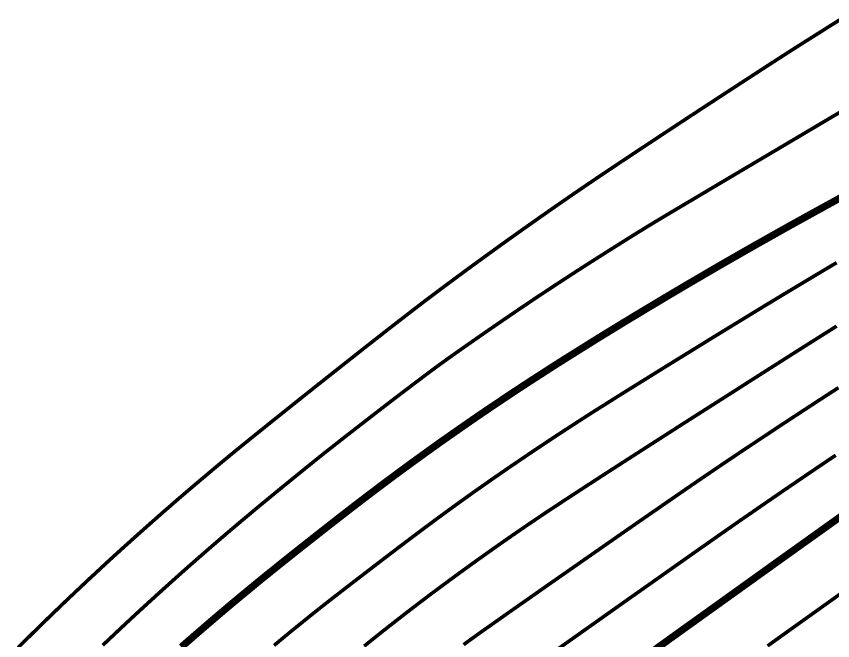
# Model space of a CAD drawing. Extents: x 36524600 to 36525730, y 2746759 to 2747713.
# Drawn here: x 36525037.31 to 36525054.39, y 2747578.65 to 2747591.71 of the extents above; entities that cross this region are included whole.
import ezdxf

# ---------------------------------------------------------------- set-up
doc = ezdxf.new("R2010")
doc.units = 0
doc.header["$LTSCALE"] = 1000
doc.header["$MEASUREMENT"] = 0
doc.layers.add('DGX', color=251, linetype='Continuous')

# ---------------------------------------------------------------- blocks, each defined once
blk = doc.blocks.new('dxt')
at = {"layer": 'DGX', "color": 253, "linetype": 'Continuous', "flags": 128}
for points, const_width in [([(36525050.673, 2747578.462), (36525051.242, 2747578.871), (36525051.873, 2747579.323), (36525052.502, 2747579.774), (36525053.065, 2747580.178), (36525053.562, 2747580.534), (36525053.994, 2747580.842), (36525054.359, 2747581.103), (36525054.659, 2747581.317)], 0.15), ([(36525053.026, 2747578.537), (36525053.835, 2747579.116), (36525054.574, 2747579.644)], 0.075), ([(36525048.512, 2747578.382), (36525049.06, 2747578.77), (36525049.619, 2747579.166), (36525050.132, 2747579.529), (36525050.6, 2747579.859), (36525051.022, 2747580.157), (36525051.399, 2747580.423), (36525051.731, 2747580.656), (36525052.017, 2747580.857), (36525052.258, 2747581.025), (36525052.476, 2747581.177), (36525052.695, 2747581.328), (36525052.914, 2747581.48), (36525053.133, 2747581.63), (36525053.352, 2747581.781), (36525053.572, 2747581.931), (36525053.792, 2747582.081), (36525054.012, 2747582.23), (36525054.232, 2747582.379), (36525054.453, 2747582.528)], 0.075), ([(36525054.511, 2747583.941), (36525054.311, 2747583.812), (36525054.111, 2747583.682), (36525053.911, 2747583.551), (36525053.711, 2747583.421), (36525053.512, 2747583.29), (36525053.312, 2747583.159), (36525053.113, 2747583.027), (36525052.914, 2747582.895), (36525052.716, 2747582.763), (36525052.517, 2747582.631), (36525052.319, 2747582.498), (36525052.121, 2747582.365), (36525051.904, 2747582.218), (36525051.65, 2747582.045), (36525051.358, 2747581.845), (36525051.029, 2747581.618), (36525050.663, 2747581.365), (36525050.259, 2747581.085), (36525049.818, 2747580.778), (36525049.339, 2747580.444), (36525048.866, 2747580.114), (36525048.44, 2747579.817), (36525048.063, 2747579.552), (36525047.733, 2747579.321), (36525047.451, 2747579.123), (36525047.218, 2747578.958), (36525047.032, 2747578.827), (36525046.894, 2747578.728), (36525046.78, 2747578.646), (36525046.667, 2747578.563)], 0.075), ([(36525044.586, 2747578.532), (36525044.774, 2747578.683), (36525044.969, 2747578.839), (36525045.164, 2747578.993), (36525045.361, 2747579.146), (36525045.558, 2747579.299), (36525045.756, 2747579.45), (36525045.954, 2747579.6), (36525046.154, 2747579.749), (36525046.354, 2747579.897), (36525046.555, 2747580.045), (36525046.757, 2747580.191), (36525046.959, 2747580.337), (36525047.162, 2747580.481), (36525047.365, 2747580.625), (36525047.569, 2747580.768), (36525047.774, 2747580.91), (36525047.979, 2747581.051), (36525048.208, 2747581.206), (36525048.485, 2747581.391), (36525048.808, 2747581.604), (36525049.179, 2747581.846), (36525049.596, 2747582.117), (36525050.061, 2747582.417), (36525050.573, 2747582.746), (36525051.132, 2747583.105), (36525051.691, 2747583.462), (36525052.203, 2747583.788), (36525052.666, 2747584.084), (36525053.082, 2747584.349), (36525053.451, 2747584.584), (36525053.772, 2747584.787), (36525054.045, 2747584.96), (36525054.27, 2747585.102), (36525054.472, 2747585.229)], 0.075), ([(36525054.472, 2747586.557), (36525054.236, 2747586.417), (36525054, 2747586.276), (36525053.764, 2747586.135), (36525053.52, 2747585.988), (36525053.259, 2747585.831), (36525052.982, 2747585.664), (36525052.689, 2747585.485), (36525052.38, 2747585.296), (36525052.054, 2747585.097), (36525051.712, 2747584.886), (36525051.354, 2747584.665), (36525051, 2747584.447), (36525050.671, 2747584.243), (36525050.368, 2747584.054), (36525050.089, 2747583.881), (36525049.835, 2747583.722), (36525049.607, 2747583.578), (36525049.403, 2747583.45), (36525049.225, 2747583.336), (36525049.059, 2747583.229), (36525048.894, 2747583.122), (36525048.729, 2747583.015), (36525048.564, 2747582.907), (36525048.4, 2747582.798), (36525048.236, 2747582.689), (36525048.073, 2747582.579), (36525047.91, 2747582.469), (36525047.747, 2747582.358), (36525047.584, 2747582.247), (36525047.422, 2747582.135), (36525047.26, 2747582.023), (36525047.099, 2747581.91), (36525046.938, 2747581.797), (36525046.777, 2747581.683), (36525046.617, 2747581.568), (36525046.452, 2747581.449), (36525046.276, 2747581.321), (36525046.09, 2747581.184), (36525045.893, 2747581.038), (36525045.686, 2747580.883), (36525045.468, 2747580.719), (36525045.24, 2747580.546), (36525045.001, 2747580.364), (36525044.766, 2747580.184), (36525044.547, 2747580.016), (36525044.345, 2747579.861), (36525044.159, 2747579.717), (36525043.99, 2747579.586), (36525043.837, 2747579.467), (36525043.701, 2747579.36), (36525043.582, 2747579.265), (36525043.471, 2747579.177), (36525043.36, 2747579.088), (36525043.25, 2747578.998), (36525043.139, 2747578.909), (36525043.029, 2747578.819), (36525042.92, 2747578.729), (36525042.81, 2747578.638), (36525042.701, 2747578.547)], 0.075), ([(36525040.761, 2747578.513), (36525040.905, 2747578.639), (36525041.062, 2747578.775), (36525041.23, 2747578.921), (36525041.411, 2747579.076), (36525041.6, 2747579.237), (36525041.793, 2747579.4), (36525041.991, 2747579.565), (36525042.193, 2747579.732), (36525042.399, 2747579.902), (36525042.611, 2747580.073), (36525042.826, 2747580.246), (36525043.046, 2747580.422), (36525043.264, 2747580.595), (36525043.473, 2747580.76), (36525043.673, 2747580.917), (36525043.864, 2747581.067), (36525044.046, 2747581.209), (36525044.22, 2747581.344), (36525044.384, 2747581.471), (36525044.54, 2747581.59), (36525044.691, 2747581.705), (36525044.843, 2747581.82), (36525044.995, 2747581.935), (36525045.147, 2747582.048), (36525045.3, 2747582.162), (36525045.453, 2747582.274), (36525045.607, 2747582.387), (36525045.761, 2747582.498), (36525045.915, 2747582.61), (36525046.07, 2747582.72), (36525046.225, 2747582.831), (36525046.381, 2747582.94), (36525046.536, 2747583.049), (36525046.693, 2747583.158), (36525046.849, 2747583.266), (36525047.006, 2747583.374), (36525047.163, 2747583.481), (36525047.321, 2747583.587), (36525047.479, 2747583.693), (36525047.637, 2747583.799), (36525047.796, 2747583.904), (36525047.955, 2747584.008), (36525048.114, 2747584.112), (36525048.274, 2747584.215), (36525048.434, 2747584.318), (36525048.594, 2747584.421), (36525048.755, 2747584.523), (36525048.916, 2747584.624), (36525049.077, 2747584.725), (36525049.239, 2747584.826), (36525049.4, 2747584.927), (36525049.562, 2747585.027), (36525049.724, 2747585.126), (36525049.887, 2747585.226), (36525050.049, 2747585.325), (36525050.212, 2747585.424), (36525050.375, 2747585.522), (36525050.538, 2747585.62), (36525050.702, 2747585.718), (36525050.865, 2747585.816), (36525051.029, 2747585.913), (36525051.192, 2747586.01), (36525051.356, 2747586.107), (36525051.521, 2747586.203), (36525051.685, 2747586.299), (36525051.849, 2747586.395), (36525052.014, 2747586.491), (36525052.179, 2747586.586), (36525052.344, 2747586.681), (36525052.509, 2747586.775), (36525052.675, 2747586.87), (36525052.84, 2747586.964), (36525053.006, 2747587.057), (36525053.172, 2747587.151), (36525053.338, 2747587.244), (36525053.504, 2747587.337), (36525053.698, 2747587.444), (36525053.945, 2747587.581), (36525054.247, 2747587.747), (36525054.603, 2747587.943)], 0.15), ([(36525039.116, 2747578.55), (36525039.263, 2747578.689), (36525039.409, 2747578.827), (36525039.556, 2747578.965), (36525039.704, 2747579.103), (36525039.852, 2747579.24), (36525040, 2747579.376), (36525040.149, 2747579.512), (36525040.298, 2747579.648), (36525040.448, 2747579.783), (36525040.598, 2747579.918), (36525040.748, 2747580.052), (36525040.899, 2747580.186), (36525041.05, 2747580.319), (36525041.202, 2747580.452), (36525041.354, 2747580.584), (36525041.507, 2747580.716), (36525041.66, 2747580.847), (36525041.813, 2747580.978), (36525041.967, 2747581.108), (36525042.122, 2747581.238), (36525042.276, 2747581.367), (36525042.431, 2747581.496), (36525042.587, 2747581.624), (36525042.739, 2747581.75), (36525042.886, 2747581.87), (36525043.026, 2747581.984), (36525043.159, 2747582.093), (36525043.287, 2747582.196), (36525043.408, 2747582.295), (36525043.523, 2747582.387), (36525043.631, 2747582.474), (36525043.743, 2747582.564), (36525043.869, 2747582.663), (36525044.008, 2747582.772), (36525044.16, 2747582.892), (36525044.326, 2747583.021), (36525044.505, 2747583.16), (36525044.697, 2747583.309), (36525044.903, 2747583.468), (36525045.109, 2747583.627), (36525045.302, 2747583.775), (36525045.483, 2747583.912), (36525045.65, 2747584.039), (36525045.804, 2747584.155), (36525045.945, 2747584.261), (36525046.073, 2747584.356), (36525046.188, 2747584.44), (36525046.304, 2747584.524), (36525046.433, 2747584.616), (36525046.577, 2747584.718), (36525046.735, 2747584.829), (36525046.907, 2747584.949), (36525047.093, 2747585.078), (36525047.293, 2747585.217), (36525047.508, 2747585.364), (36525047.73, 2747585.516), (36525047.952, 2747585.666), (36525048.175, 2747585.816), (36525048.398, 2747585.964), (36525048.623, 2747586.112), (36525048.848, 2747586.259), (36525049.073, 2747586.405), (36525049.299, 2747586.55), (36525049.519, 2747586.69), (36525049.724, 2747586.82), (36525049.916, 2747586.941), (36525050.093, 2747587.052), (36525050.257, 2747587.155), (36525050.407, 2747587.247), (36525050.543, 2747587.331), (36525050.665, 2747587.405), (36525050.832, 2747587.505), (36525051.103, 2747587.667), (36525051.478, 2747587.889), (36525051.957, 2747588.174), (36525052.541, 2747588.52), (36525053.228, 2747588.927), (36525054.019, 2747589.396), (36525054.915, 2747589.926)], 0.075), ([(36525037.346, 2747578.502), (36525037.493, 2747578.648), (36525037.64, 2747578.793), (36525037.787, 2747578.938), (36525037.935, 2747579.082), (36525038.084, 2747579.226), (36525038.233, 2747579.369), (36525038.382, 2747579.512), (36525038.532, 2747579.654), (36525038.683, 2747579.796), (36525038.833, 2747579.938), (36525038.985, 2747580.078), (36525039.136, 2747580.219), (36525039.288, 2747580.359), (36525039.441, 2747580.498), (36525039.594, 2747580.637), (36525039.748, 2747580.775), (36525039.902, 2747580.913), (36525040.056, 2747581.05), (36525040.211, 2747581.187), (36525040.366, 2747581.324), (36525040.522, 2747581.459), (36525040.678, 2747581.595), (36525040.835, 2747581.73), (36525040.992, 2747581.864), (36525041.15, 2747581.998), (36525041.308, 2747582.131), (36525041.466, 2747582.264), (36525041.625, 2747582.396), (36525041.784, 2747582.528), (36525041.956, 2747582.669), (36525042.153, 2747582.829), (36525042.375, 2747583.008), (36525042.622, 2747583.207), (36525042.894, 2747583.425), (36525043.191, 2747583.662), (36525043.513, 2747583.919), (36525043.86, 2747584.194), (36525044.209, 2747584.47), (36525044.535, 2747584.728), (36525044.84, 2747584.967), (36525045.122, 2747585.188), (36525045.383, 2747585.39), (36525045.621, 2747585.574), (36525045.838, 2747585.74), (36525046.033, 2747585.887), (36525046.217, 2747586.025), (36525046.401, 2747586.162), (36525046.585, 2747586.298), (36525046.77, 2747586.435), (36525046.956, 2747586.57), (36525047.142, 2747586.706), (36525047.328, 2747586.84), (36525047.514, 2747586.975), (36525047.701, 2747587.108), (36525047.888, 2747587.241), (36525048.076, 2747587.374), (36525048.263, 2747587.506), (36525048.452, 2747587.638), (36525048.64, 2747587.769), (36525048.829, 2747587.9), (36525049.018, 2747588.03), (36525049.22, 2747588.168), (36525049.446, 2747588.321), (36525049.696, 2747588.489), (36525049.971, 2747588.673), (36525050.27, 2747588.871), (36525050.593, 2747589.085), (36525050.941, 2747589.315), (36525051.313, 2747589.56), (36525051.685, 2747589.804), (36525052.034, 2747590.032), (36525052.359, 2747590.244), (36525052.66, 2747590.44), (36525052.937, 2747590.62), (36525053.19, 2747590.784), (36525053.42, 2747590.932), (36525053.625, 2747591.063), (36525053.831, 2747591.194), (36525054.062, 2747591.339), (36525054.316, 2747591.5), (36525054.595, 2747591.674)], 0.075)]:
    blk.add_lwpolyline(points, dxfattribs=dict(at, const_width=const_width))

msp = doc.modelspace()

# ---------------------------------------------------------------- block references
msp.add_blockref('dxt', (0, 0))

doc.saveas('drawing.dxf')
